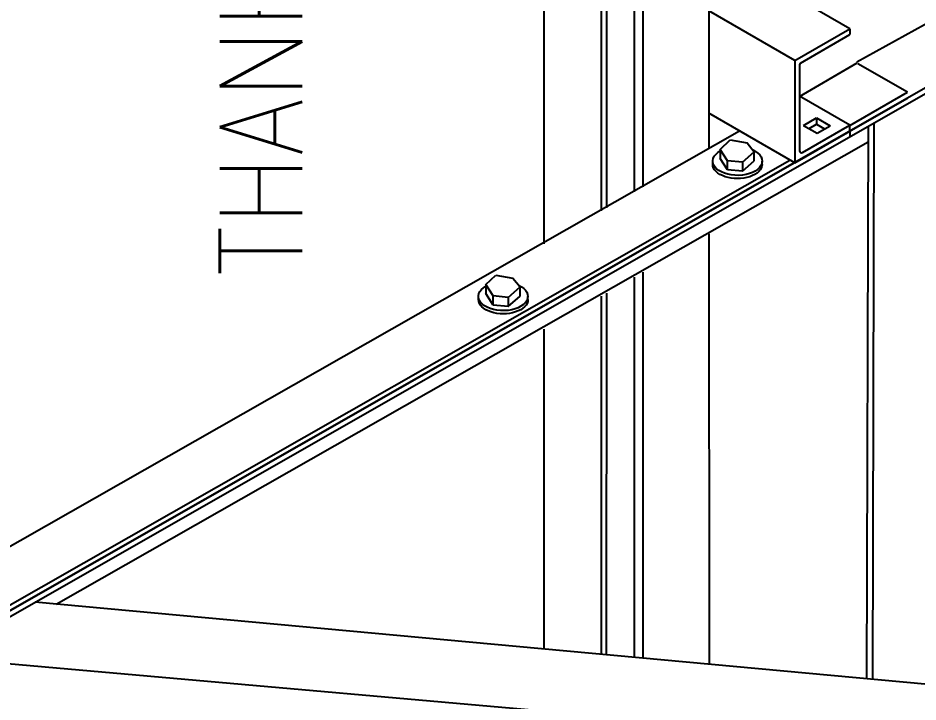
# Model space of a CAD drawing. Extents: x -5343388 to 7033982, y -486386 to 188356.
# Drawn here: x 602967 to 607072, y 10995 to 14114 of the extents above; entities that cross this region are included whole.
import ezdxf

# ---------------------------------------------------------------- set-up
doc = ezdxf.new("R2010")
doc.units = 0
doc.header["$MEASUREMENT"] = 0
doc.layers.add('0-----TEXT DIEN', color=3, linetype='Continuous', lineweight=0)
doc.styles.add('ROMANS1', font='ROMANS1.shx')

msp = doc.modelspace()

# ---------------------------------------------------------------- linework, layer by layer
at = {"color": 6}
for p, q in [((605365.23119, 19447.11391, 0), (605365.23119, 13084.04463, 0)), ((605650.8418, 19344.29329, 0), (605650.8418, 13248.942, 0)), ((605626.96096, 19330.50568, 0), (605626.96096, 13235.15439, 0)), ((605777.32672, 15230.31723, 0), (605777.32672, 13321.9681, 0)), ((605816.62959, 15240.55375, 0), (605816.62959, 13344.65962, 0)), ((606117.94552, 15263.75694, 0), (606117.94552, 13518.62446, 0)), ((606117.94552, 13129.41883, 0), (606119.05882, 11167.00217, 0)), ((605777.32672, 12932.76247, 0), (605777.34726, 11198.5061, 0)), ((605816.62959, 12955.45399, 0), (605816.56176, 11194.89074, 0)), ((605650.8418, 12859.73637, 0), (605650.11912, 11210.23583, 0)), ((605626.96096, 12845.94876, 0), (605626.88497, 11212.37789, 0)), ((605365.23119, 12694.839, 0), (605365.22126, 11236.50185, 0))]:
    msp.add_line(p, q, dxfattribs=at)
for p, q in [((606760.64392, 14065.61879, 0), (606405.95166, 14270.40045, 0)), ((606510.1184, 13920.97781, 0), (606117.94552, 14147.39893, 0)), ((606793.21195, 13913.98806, 0), (607144.9554, 14108.23819, 0)), ((606510.1184, 13920.97781, 0), (606760.64392, 14065.61879, 0)), ((606760.64392, 14065.61879, 0), (606760.64392, 14038.42772, 0)), ((606535.54379, 13908.4661, 0), (606760.64392, 14038.42772, 0)), ((602528.18398, 11184.30776, 0), (607395.48092, 13963.59722, 0)), ((602207.42857, 10971.92847, 0), (607395.48092, 13936.40615, 0)), ((606510.1184, 13920.97781, 0), (606510.1184, 13453.251, 0)), ((606530.78208, 13756.97576, 0), (606794.48785, 13909.22635, 0)), ((606530.78208, 13900.21858, 0), (606530.78208, 13508.86731, 0)), ((607023.07379, 13775.77892, 0), (606797.97366, 13905.74054, 0)), ((606760.64392, 13625.08305, 0), (606530.78208, 13757.79384, 0)), ((606760.64392, 13624.26497, 0), (607023.07379, 13775.77892, 0)), ((602207.42857, 10999.11954, 0), (607023.07379, 13748.58786, 0)), ((606510.1184, 13453.251, 0), (606117.94552, 13679.67212, 0)), ((606510.1184, 13453.251, 0), (606117.94552, 13679.67212, 0)), ((606549.79512, 13624.64051, 0), (606609.14981, 13658.90896, 0)), ((606575.32524, 13609.90069, 0), (606609.14981, 13629.42932, 0)), ((606609.14981, 13658.90896, 0), (606609.14981, 13629.42932, 0)), ((606609.14981, 13658.90896, 0), (606671.36711, 13622.98779, 0)), ((606609.14981, 13629.42932, 0), (606645.83699, 13608.24796, 0)), ((606869.79542, 13632.90148, 0), (606864.46729, 11098.27961, 0)), ((602457.95409, 11436.37316, 0), (606257.41689, 13599.14829, 0)), ((606510.1184, 13453.251, 0), (606760.64392, 13597.89198, 0)), ((606510.1184, 13453.251, 0), (606760.64392, 13597.89198, 0)), ((606545.06722, 13500.61978, 0), (606760.64392, 13625.08305, 0)), ((606549.79512, 13624.64051, 0), (606612.01242, 13588.71934, 0)), ((606612.01242, 13588.71934, 0), (606671.36711, 13622.98779, 0)), ((606760.64392, 13597.89198, 0), (606760.64392, 13625.08305, 0)), ((606760.64392, 13597.89198, 0), (606760.64392, 13570.70092, 0)), ((606845.16095, 13618.67877, 0), (606836.91145, 11100.82011, 0)), ((603140.37563, 11441.27789, 0), (606845.16095, 13549.27685, 0)), ((606169.68794, 13515.31607, 0), (606214.41645, 13558.61006, 0)), ((606214.41645, 13558.61006, 0), (606292.08674, 13545.03481, 0)), ((606169.68794, 13515.31607, 0), (606169.68794, 13474.17436, 0)), ((606202.3009, 13463.57343, 0), (606169.68794, 13515.31607, 0)), ((606292.08674, 13545.03481, 0), (606325.08484, 13504.58963, 0)), ((602207.42857, 11026.3106, 0), (606487.27872, 13466.4375, 0)), ((606202.3009, 13422.43172, 0), (606169.68794, 13474.17436, 0)), ((606270.81753, 13456.92875, 0), (606325.08484, 13504.58963, 0)), ((606325.08484, 13463.44793, 0), (606325.08484, 13504.58963, 0)), ((606135.57641, 13446.92479, 0), (606135.57641, 13461.7358, 0)), ((606270.81753, 13456.92875, 0), (606202.3009, 13463.57343, 0)), ((606202.3009, 13422.43172, 0), (606202.3009, 13463.57343, 0)), ((606270.81753, 13415.78704, 0), (606325.08484, 13463.44793, 0)), ((606270.81753, 13456.92875, 0), (606270.81753, 13415.78704, 0)), ((606361.00884, 13446.92479, 0), (606361.00884, 13461.7358, 0)), ((606270.81753, 13415.78704, 0), (606202.3009, 13422.43172, 0)), ((605101.19355, 12898.42055, 0), (605145.92206, 12941.71454, 0)), ((605145.92206, 12941.71454, 0), (605223.59235, 12928.13928, 0)), ((605133.80651, 12846.67791, 0), (605101.19355, 12898.42055, 0)), ((605101.19355, 12898.42055, 0), (605101.19355, 12857.27884, 0)), ((605223.59235, 12928.13928, 0), (605256.59045, 12887.69411, 0)), ((605133.80651, 12805.5362, 0), (605101.19355, 12857.27884, 0)), ((605202.32315, 12840.03323, 0), (605256.59045, 12887.69411, 0)), ((605256.59045, 12846.5524, 0), (605256.59045, 12887.69411, 0)), ((605067.08202, 12830.02927, 0), (605067.08202, 12844.84027, 0)), ((605133.80651, 12805.5362, 0), (605133.80651, 12846.67791, 0)), ((605202.32315, 12840.03323, 0), (605133.80651, 12846.67791, 0)), ((605202.32315, 12798.89152, 0), (605256.59045, 12846.5524, 0)), ((605202.32315, 12840.03323, 0), (605202.32315, 12798.89152, 0)), ((605292.51445, 12830.02927, 0), (605292.51445, 12844.84027, 0)), ((605202.32315, 12798.89152, 0), (605133.80651, 12805.5362, 0)), ((607120.32094, 11074.69131, 0), (603044.83835, 11450.42839, 0)), ((607144.9554, 10797.27407, 0), (602601.50471, 11197.10545, 0))]:
    msp.add_line(p, q)
for centre, start, end in [((606540.30551, 13900.21858, 0), 120.00000006, 180), ((606540.30551, 13508.86731, 0), 180, 300.00000006)]:
    msp.add_arc(centre, 9.52342, start, end)
at = {"extrusion": (-5.55112e-17, -8.32667e-17, -1)}
for centre, start_param, end_param in [((606248.29262, 13461.7358, 0), 2.2434000146, 7.082263035), ((606248.29262, 13446.92479, 0), 3.1415926536, 6.2831853072), ((605179.79824, 12844.84027, 0), 2.2434000146, 7.082263035), ((605179.79824, 12830.02927, 0), 3.1415926536, 6.2831853072)]:
    msp.add_ellipse(centre, major_axis=(-112.71622, 0), ratio=0.5773502692, start_param=start_param, end_param=end_param, dxfattribs=at)

# ---------------------------------------------------------------- texts
at = {"layer": '0-----TEXT DIEN', "style": 'ROMANS1', "width": 0.9}
msp.add_text('THANH DAˆ‰N', height=375, rotation=90, dxfattribs=at).set_placement((604262.52006, 12936.32721, 0))

doc.saveas('drawing.dxf')
